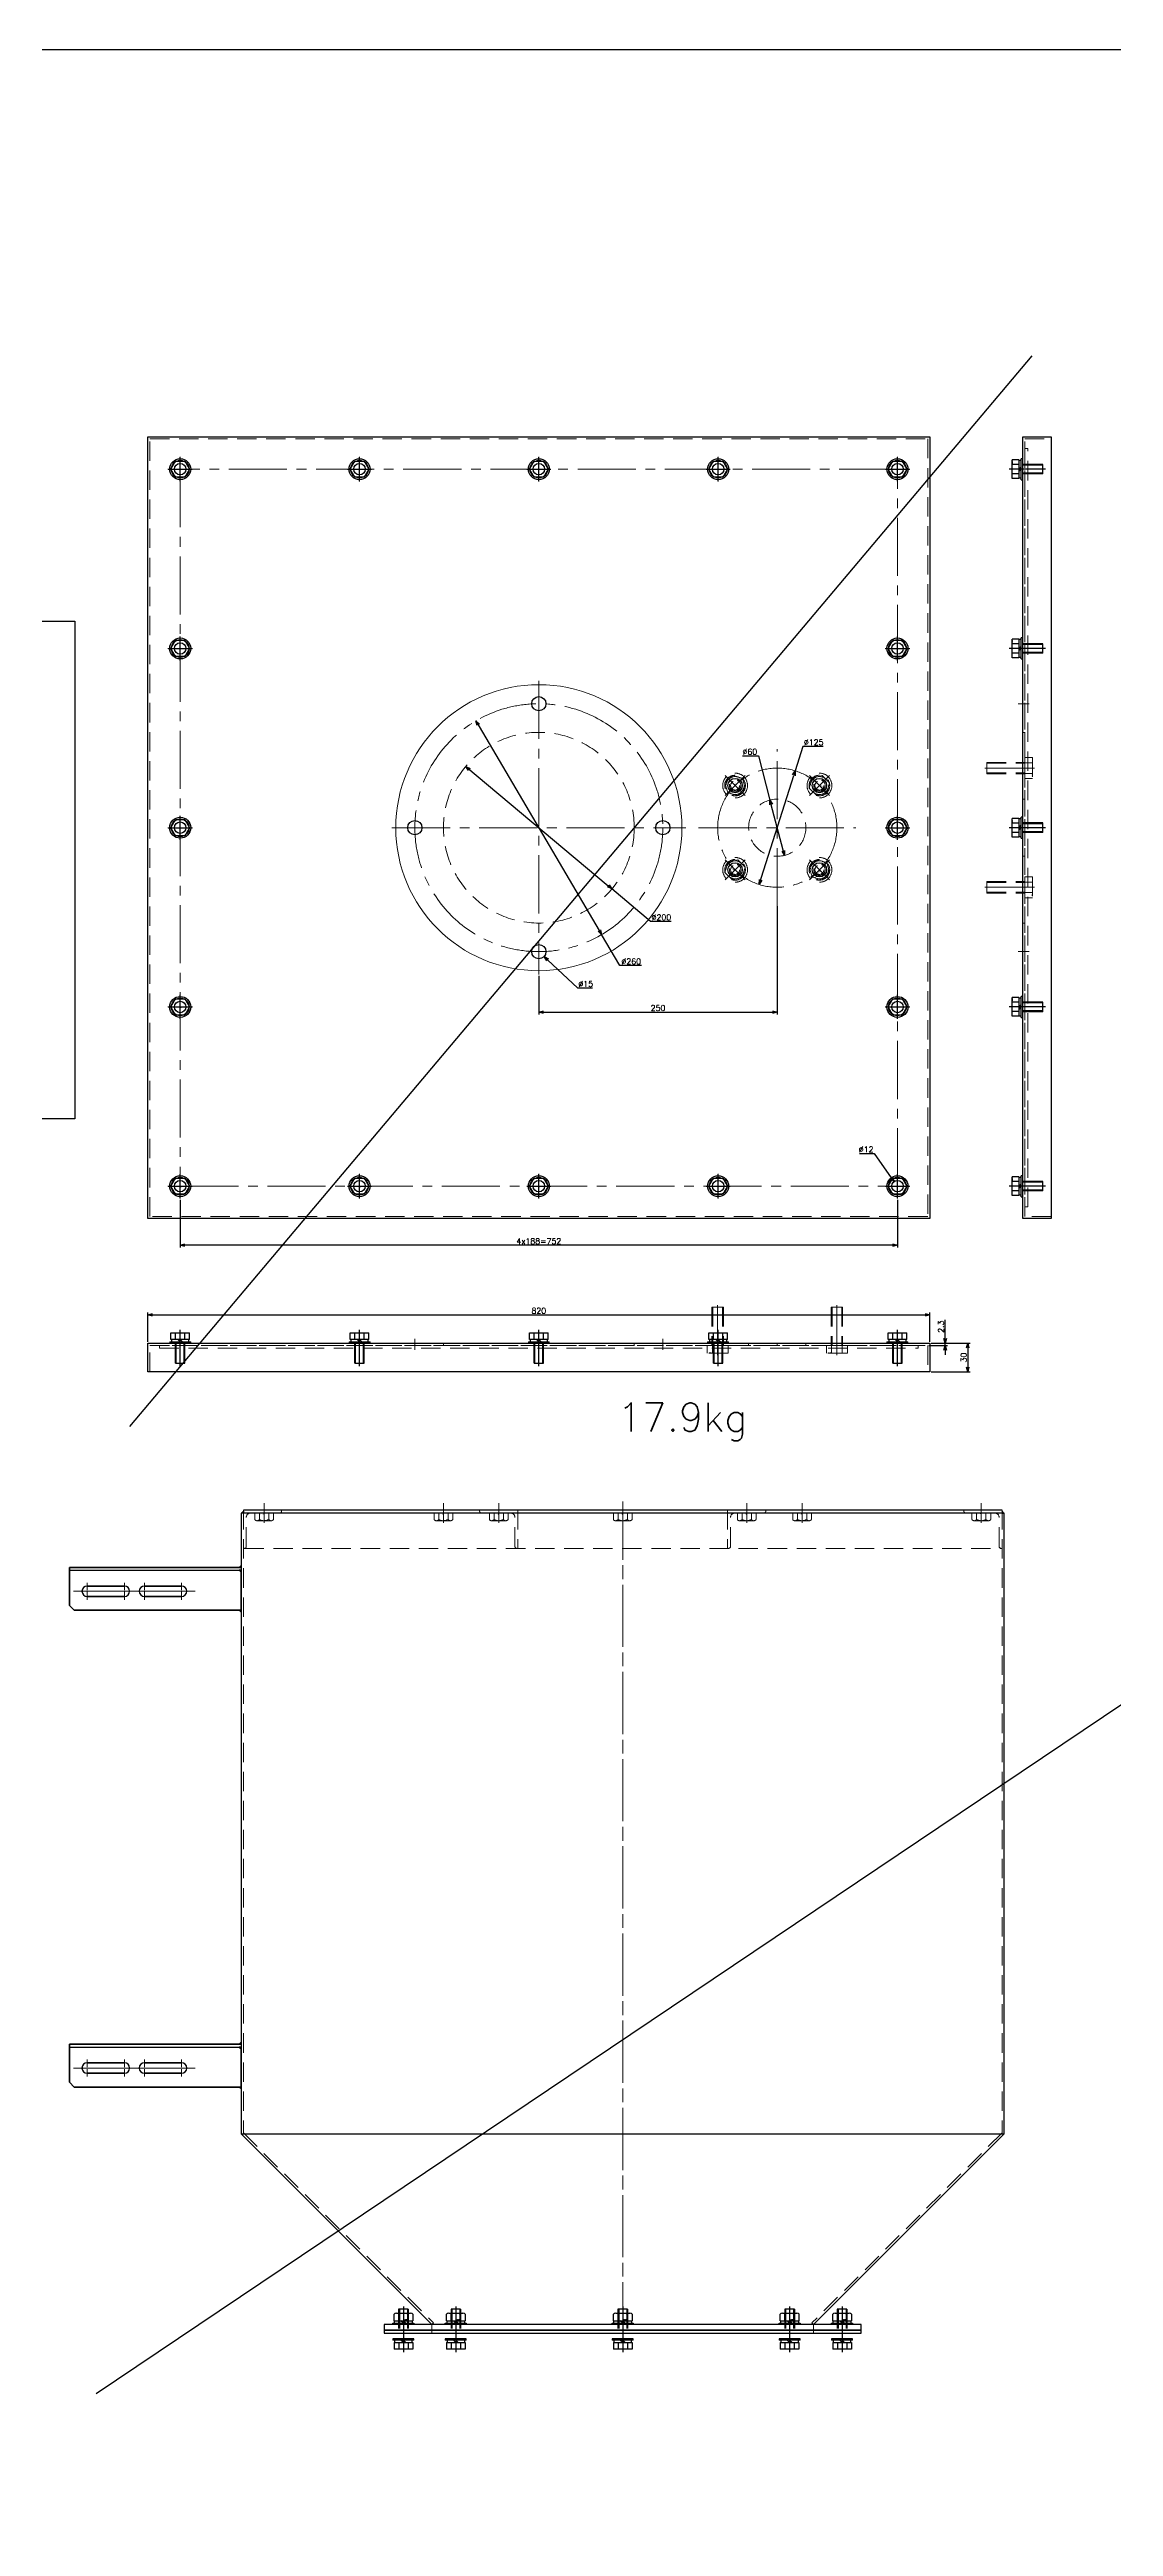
# Model space of a CAD drawing. Header units: millimetres. Extents: x 0 to 49006, y -7876 to 6995.
# Drawn here: x 10026 to 11141, y -3226 to -628 of the extents above; entities that cross this region are included whole.
import ezdxf

# ---------------------------------------------------------------- set-up
doc = ezdxf.new("R2010")
doc.units = ezdxf.units.MM
doc.header["$LTSCALE"] = 3.2
doc.header["$PDMODE"] = 99
doc.header["$PDSIZE"] = 1
doc.linetypes.add('CENTER2', pattern=[28.575, 19.05, -3.175, 3.175, -3.175])
doc.linetypes.add('HIDDEN', pattern=[9.525, 6.35, -3.175])
for name, color, linetype, lineweight in [('01_外形線', 7, 'Continuous', 25), ('04_HIDDEN', 2, 'HIDDEN', 13), ('04_中心線', 1, 'CENTER2', 9), ('05_CENTER', 4, 'CENTER2', 13), ('08_DIM', 3, 'Continuous', 13)]:
    doc.layers.add(name, color=color, linetype=linetype, lineweight=lineweight)
doc.layers.add('10_DRAFT', color=8, linetype='Continuous', lineweight=0, plot=False)
doc.styles.add('KANJI0', font='txt.shx', dxfattribs={"width": 0.9, "height": 30, "bigfont": 'bigfont'})
doc.styles.add('KSS_TXT', font='txt.shx', dxfattribs={"bigfont": 'extfont2.shx'})
doc.styles.add('KSS_TXT_L', font='txt.shx', dxfattribs={"height": 36, "bigfont": 'extfont2.shx'})
doc.dimstyles.new('KSS_DIM', dxfattribs={"dimscale": 12, "dimtxt": 3, "dimasz": 2.5, "dimexe": 1.25, "dimexo": 0.625, "dimtad": 1, "dimdsep": 46, "dimtxsty": 'KSS_TXT', "dimblk": 'OPEN30', "dimcen": 0, "dimazin": 2, "dimtfac": 0.75, "dimtmove": 0, "dimatfit": 3, "dimldrblk": 'OPEN30', "dimfxl": 1.25, "dimtolj": 1, "dimarcsym": 0})
doc.dimstyles.new('KSS_DIM$3', dxfattribs={"dimscale": 12, "dimtxt": 3, "dimasz": 2.5, "dimexe": 1.25, "dimexo": 0.625, "dimtad": 1, "dimtih": 1, "dimtoh": 1, "dimdsep": 46, "dimtxsty": 'KSS_TXT', "dimblk": 'OPEN30', "dimcen": 0, "dimazin": 2, "dimtfac": 0.75, "dimtofl": 0, "dimtmove": 0, "dimatfit": 3, "dimldrblk": 'OPEN30', "dimfxl": 1.25, "dimtolj": 1, "dimarcsym": 0})

# ---------------------------------------------------------------- blocks, each defined once
blk = doc.blocks.new('A$C32E92F6D_1_1')
at = {"color": 0}
for p, q in [((-11, 8), (11, 8)), ((-11, 0), (-11, 8)), ((-11, 0), (11, 0)), ((-5.5, 0), (-5.5, 8)), ((5.5, 0), (5.5, 8)), ((11, 0), (11, 8))]:
    blk.add_line(p, q, dxfattribs=at)
at = {"color": 0, "linetype": 'CENTER2'}
blk.add_line((0, -42.1), (0, 10.1), dxfattribs=at)
at = {"color": 0, "linetype": 'HIDDEN'}
for p, q in [((-6, -40), (-6, 0)), ((-5.1, -40), (-5.1, 0)), ((5.1, -40), (5.1, 0)), ((6, -40), (6, 0)), ((-6, -40), (6, -40))]:
    blk.add_line(p, q, dxfattribs=at)
at = {"layer": '10_DRAFT', "style": 'KSS_TXT_L'}
blk.add_text('BT-M12x40L', height=0.3, dxfattribs=at).set_placement((6.3, 7.7))
blk = doc.blocks.new('A$C1A6B02B1_1_1')
at = {"color": 0}
blk.add_lwpolyline([(-410, 2.3), (410, 2.3), (410, -27.7), (-410, -27.7)], close=True, dxfattribs=at)
at = {"layer": '04_HIDDEN'}
for p, q in [((-407.7, 0), (407.7, 0)), ((-407.7, -27.7), (-407.7, 0)), ((-100, 0), (-100, 2.3)), ((100, 0), (100, 2.3)), ((220, 0), (220, 2.3)), ((280, 0), (280, 2.3)), ((407.7, 0), (407.7, -27.7))]:
    blk.add_line(p, q, dxfattribs=at)
at = {"layer": '05_CENTER'}
for p, q in [((-376, 6.9), (-376, -4.5)), ((-188, 6.9), (-188, -4.5)), ((-130, 6.9), (-130, -4.5)), ((0, 6.9), (0, -4.5)), ((130, 6.9), (130, -4.5)), ((187.5, 6.9), (187.5, -4.5)), ((188, 6.9), (188, -4.5)), ((312.5, 6.9), (312.5, -4.5)), ((376, 6.9), (376, -4.5))]:
    blk.add_line(p, q, dxfattribs=at)
at = {"layer": '10_DRAFT'}
blk.add_line((250, 0), (250, 2.3), dxfattribs=at)
at = {"layer": '04_HIDDEN', "rotation": 180}
for p in [(187.5, 0), (312.5, 0)]:
    blk.add_blockref('A$C32E92F6D_1_1', p, dxfattribs=at)
blk = doc.blocks.new('A$C7AFA21F4_1_1_1_1')
at = {"color": 0}
for p, q in [((-11, 1.5), (11, 1.5)), ((-11, 1.5), (-11, 0)), ((-11, 0), (11, 0)), ((-9.8, 11), (9.8, 11)), ((-9.8, 4), (-9.8, 11)), ((9.8, 4), (-9.8, 4)), ((-9.2, 4), (-9.2, 1.5)), ((-4.9, 4), (-4.9, 11)), ((0, 1.5), (-2.5, 4)), ((0, 4), (2.5, 1.5)), ((4.9, 4), (4.9, 11)), ((9.2, 1.5), (9.2, 4)), ((9.8, 4), (9.8, 11)), ((11, 0), (11, 1.5))]:
    blk.add_line(p, q, dxfattribs=at)
at = {"color": 0, "linetype": 'HIDDEN'}
for p, q in [((-5, -21), (-5, 0)), ((-4.2, -21), (-4.2, 0)), ((4.2, -21), (4.2, 0)), ((5, -21), (5, 0)), ((-5, -21), (5, -21))]:
    blk.add_line(p, q, dxfattribs=at)
at = {"color": 0, "linetype": 'CENTER2'}
blk.add_line((0, -24), (0, 14), dxfattribs=at)
at = {"layer": '10_DRAFT', "style": 'KSS_TXT_L'}
blk.add_text('BT-M10x25L,SW,PW', height=0.3, dxfattribs=at).set_placement((5.1, 10.7))
blk = doc.blocks.new('A$C491655AE_1_1_2_1')
at = {"color": 0, "linetype": 'CENTER2'}
for p, q in [((-12.6, 0), (12.6, 0)), ((0, -12.6), (0, 12.6))]:
    blk.add_line(p, q, dxfattribs=at)
at = {"color": 0}
for p, q in [((-9.8, 0), (-4.9, 8.5)), ((-4.9, -8.5), (-9.8, 0)), ((-4.9, 8.5), (4.9, 8.5)), ((4.9, 8.5), (9.8, 0)), ((9.8, 0), (4.9, -8.5)), ((4.9, -8.5), (-4.9, -8.5))]:
    blk.add_line(p, q, dxfattribs=at)
for radius in [11, 9.25]:
    blk.add_circle((0, 0), radius, dxfattribs=at)
at = {"layer": '10_DRAFT', "style": 'KSS_TXT_L'}
blk.add_text('BT-M10', height=0.3, dxfattribs=at).set_placement((-0.7, -0.5))
blk = doc.blocks.new('12b_1_1_1_1')
at = {"color": 0, "linetype": 'CENTER2'}
for p, q in [((14.8, 0), (-14.8, 0)), ((0, -14.8), (0, 14.8))]:
    blk.add_line(p, q, dxfattribs=at)
at = {"color": 0}
for p, q in [((-5.5, 9.5), (-10.9, 0)), ((-10.9, 0), (-5.5, -9.5)), ((5.5, 9.5), (-5.5, 9.5)), ((11, 0), (5.5, 9.5)), ((5.5, -9.5), (11, 0)), ((-5.5, -9.5), (5.5, -9.5))]:
    blk.add_line(p, q, dxfattribs=at)
for radius in [13, 10.8, 9.48, 6, 4.75]:
    blk.add_circle((0, 0), radius, dxfattribs=at)
at = {"layer": '10_DRAFT', "linetype": 'CENTER2', "style": 'KANJI0', "width": 0.82}
blk.add_text('Ｍ１２', height=1.5, dxfattribs=at).set_placement((0.3, 0.1))
blk = doc.blocks.new('A$C02715695_1_1')
at = {"color": 0}
blk.add_lwpolyline([(-410, 410), (410, 410), (410, -410), (-410, -410)], close=True, dxfattribs=at)
for centre, radius in [((-376, 376), 6), ((-188, 376), 6), ((0, 376), 6), ((188, 376), 6), ((376, 376), 6), ((-376, 188), 6), ((376, 188), 6), ((0, 130), 7.5), ((205.8, 44.2), 7.5), ((294.2, 44.2), 7.5), ((-376, 0), 6), ((-130, 0), 7.5), ((130, 0), 7.5), ((376, 0), 6), ((205.8, -44.2), 7.5), ((294.2, -44.2), 7.5), ((0, -130), 7.5), ((-376, -188), 6), ((376, -188), 6), ((-376, -376), 6), ((-188, -376), 6), ((0, -376), 6), ((188, -376), 6), ((376, -376), 6)]:
    blk.add_circle(centre, radius, dxfattribs=at)
at = {"layer": '04_HIDDEN'}
blk.add_lwpolyline([(-407.7, 407.7), (407.7, 407.7), (407.7, -407.7), (-407.7, -407.7)], close=True, dxfattribs=at)
for centre, radius in [((0, 0), 100), ((250, 0), 30)]:
    blk.add_circle(centre, radius, dxfattribs=at)
at = {"layer": '05_CENTER'}
for p, q in [((-363, 376), (-389, 376)), ((-376, 363), (-376, 389)), ((-188, 363), (-188, 389)), ((0, 363), (0, 389)), ((188, 363), (188, 389)), ((389, 376), (363, 376)), ((376, 363), (376, 389)), ((-363, 188), (-389, 188)), ((389, 188), (363, 188)), ((0, 154), (0, -154)), ((250, -82.5), (250, 82.5)), ((198.4, 51.6), (213.2, 36.8)), ((301.6, 51.6), (286.8, 36.8)), ((-363, 0), (-389, 0)), ((-154, 0), (154, 0)), ((389, 0), (363, 0)), ((167.5, 0), (332.5, 0)), ((198.4, -51.6), (213.2, -36.8)), ((301.6, -51.6), (286.8, -36.8)), ((-363, -188), (-389, -188)), ((389, -188), (363, -188)), ((-376, -389), (-376, -363)), ((-188, -389), (-188, -363)), ((0, -389), (0, -363)), ((188, -389), (188, -363)), ((376, -389), (376, -363)), ((-363, -376), (-389, -376)), ((389, -376), (363, -376))]:
    blk.add_line(p, q, dxfattribs=at)
blk.add_lwpolyline([(-376, -376), (376, -376), (376, 376), (-376, 376)], close=True, dxfattribs=at)
for centre, radius in [((0, 0), 130), ((250, 0), 62.5)]:
    blk.add_circle(centre, radius, dxfattribs=at)
at = {"layer": '04_HIDDEN'}
for p, rotation in [((205.8, 44.2), 45), ((294.2, 44.2), 315), ((205.8, -44.2), 135), ((294.2, -44.2), 224.9999999999999)]:
    blk.add_blockref('12b_1_1_1_1', p, dxfattribs=dict(at, rotation=rotation))
blk = doc.blocks.new('_Open30')
at = {"color": 0, "linetype": 'ByBlock', "lineweight": -2}
for p, q in [((-1, 0.27), (0, 0)), ((0, 0), (-1, -0.27)), ((0, 0), (-1, 0))]:
    blk.add_line(p, q, dxfattribs=at)
blk = doc.blocks.new('*D1390')
at = {"layer": '08_DIM', "color": 0, "lineweight": -2, "transparency": 16777216}
for p, q in [((10950, -1984.6), (10990.9, -1984.6)), ((10988.4, -1989.6), (10988.4, -2009.6)), ((10950, -2014.6), (10990.9, -2014.6))]:
    blk.add_line(p, q, dxfattribs=at)
at = {"layer": 'Defpoints', "color": 0, "transparency": 16777216}
for p in [(10948.7, -1984.6), (10948.7, -2014.6), (10988.4, -2014.6)]:
    blk.add_point(p, dxfattribs=at)
at = {"layer": '08_DIM', "color": 0, "lineweight": -2, "transparency": 16777216, "xscale": 5, "yscale": 5, "zscale": 5}
for p, rotation in [((10988.4, -1984.6), 90), ((10988.4, -2014.6), 270)]:
    blk.add_blockref('_Open30', p, dxfattribs=dict(at, rotation=rotation))
at = {"layer": '08_DIM', "color": 0, "transparency": 16777216, "insert": (10984.2, -1999.6), "char_height": 6, "attachment_point": 5, "rotation": 90, "style": 'KSS_TXT'}
blk.add_mtext('\\A1;30', dxfattribs=at)
blk = doc.blocks.new('*D1391')
at = {"layer": '08_DIM', "color": 0, "lineweight": -2, "transparency": 16777216}
for p, q in [((10964.7, -1979.6), (10964.7, -1960.1)), ((10947.7, -1986.9), (10967.2, -1986.9)), ((10950, -1984.6), (10967.2, -1984.6)), ((10964.7, -1986.9), (10964.7, -1984.6)), ((10964.7, -1991.9), (10964.7, -1996.9))]:
    blk.add_line(p, q, dxfattribs=at)
at = {"layer": 'Defpoints', "color": 0, "transparency": 16777216}
for p in [(10946.4, -1986.9), (10948.7, -1984.6), (10964.7, -1984.6)]:
    blk.add_point(p, dxfattribs=at)
at = {"layer": '08_DIM', "color": 0, "lineweight": -2, "transparency": 16777216, "xscale": 5, "yscale": 5, "zscale": 5}
for p, rotation in [((10964.7, -1984.6), 270), ((10964.7, -1986.9), 90)]:
    blk.add_blockref('_Open30', p, dxfattribs=dict(at, rotation=rotation))
at = {"layer": '08_DIM', "color": 0, "transparency": 16777216, "insert": (10960.4, -1967.3), "char_height": 6, "attachment_point": 5, "rotation": 90, "style": 'KSS_TXT'}
blk.add_mtext('\\A1;2.3', dxfattribs=at)
blk = doc.blocks.new('*D1392')
at = {"layer": '08_DIM', "color": 0, "lineweight": -2, "transparency": 16777216}
for p, q in [((10162.7, -1834.2), (10162.7, -1884.3)), ((10914.7, -1834.2), (10914.7, -1884.3)), ((10909.7, -1881.8), (10167.7, -1881.8))]:
    blk.add_line(p, q, dxfattribs=at)
at = {"layer": 'Defpoints', "color": 0, "transparency": 16777216}
for p in [(10162.7, -1833), (10914.7, -1833), (10162.7, -1881.8)]:
    blk.add_point(p, dxfattribs=at)
at = {"layer": '08_DIM', "color": 0, "lineweight": -2, "transparency": 16777216, "xscale": 5, "yscale": 5, "zscale": 5, "rotation": 180}
blk.add_blockref('_Open30', (10162.7, -1881.8), dxfattribs=at)
at = {"layer": '08_DIM', "color": 0, "lineweight": -2, "transparency": 16777216, "xscale": 5, "yscale": 5, "zscale": 5}
blk.add_blockref('_Open30', (10914.7, -1881.8), dxfattribs=at)
at = {"layer": '08_DIM', "color": 0, "transparency": 16777216, "insert": (10538.7, -1877.6), "char_height": 6, "attachment_point": 5, "style": 'KSS_TXT'}
blk.add_mtext('\\A1;4x188=752', dxfattribs=at)
blk = doc.blocks.new('*D1393')
at = {"layer": '08_DIM', "color": 0, "lineweight": -2, "transparency": 16777216}
for p, q in [((10128.7, -1983.3), (10128.7, -1952.4)), ((10133.7, -1954.9), (10943.7, -1954.9)), ((10948.7, -1983.3), (10948.7, -1952.4))]:
    blk.add_line(p, q, dxfattribs=at)
at = {"layer": 'Defpoints', "color": 0, "transparency": 16777216}
for p in [(10948.7, -1954.9), (10128.7, -1984.6), (10948.7, -1984.6)]:
    blk.add_point(p, dxfattribs=at)
at = {"layer": '08_DIM', "color": 0, "lineweight": -2, "transparency": 16777216, "xscale": 5, "yscale": 5, "zscale": 5, "rotation": 180}
blk.add_blockref('_Open30', (10128.7, -1954.9), dxfattribs=at)
at = {"layer": '08_DIM', "color": 0, "lineweight": -2, "transparency": 16777216, "xscale": 5, "yscale": 5, "zscale": 5}
blk.add_blockref('_Open30', (10948.7, -1954.9), dxfattribs=at)
at = {"layer": '08_DIM', "color": 0, "transparency": 16777216, "insert": (10538.7, -1950.6), "char_height": 6, "attachment_point": 5, "style": 'KSS_TXT'}
blk.add_mtext('\\A1;820', dxfattribs=at)
blk = doc.blocks.new('*D1394')
at = {"layer": '08_DIM', "color": 0, "lineweight": -2, "transparency": 16777216}
for p, q in [((10579.7, -1612.1), (10547.9, -1582.5)), ((10594.9, -1612.1), (10579.7, -1612.1))]:
    blk.add_line(p, q, dxfattribs=at)
at = {"layer": 'Defpoints', "color": 0, "transparency": 16777216}
for p in [(10533.2, -1568.8), (10544.2, -1579)]:
    blk.add_point(p, dxfattribs=at)
at = {"layer": '08_DIM', "color": 0, "lineweight": -2, "transparency": 16777216, "xscale": 5, "yscale": 5, "zscale": 5, "rotation": 137.0205095012683}
blk.add_blockref('_Open30', (10544.2, -1579), dxfattribs=at)
at = {"layer": '08_DIM', "color": 0, "transparency": 16777216, "insert": (10587.9, -1607.8), "char_height": 6, "attachment_point": 5, "style": 'KSS_TXT'}
blk.add_mtext('\\A1;%%C15', dxfattribs=at)
blk = doc.blocks.new('*D1395')
at = {"layer": '08_DIM', "color": 0, "lineweight": -2, "transparency": 16777216}
for p, q in [((10874.9, -1785.7), (10890.2, -1785.7)), ((10890.2, -1785.7), (10908.3, -1811))]:
    blk.add_line(p, q, dxfattribs=at)
at = {"layer": 'Defpoints', "color": 0, "transparency": 16777216}
for p in [(10911.2, -1815.1), (10918.2, -1824.8)]:
    blk.add_point(p, dxfattribs=at)
at = {"layer": '08_DIM', "color": 0, "lineweight": -2, "transparency": 16777216, "xscale": 5, "yscale": 5, "zscale": 5, "rotation": 305.6324748101285}
blk.add_blockref('_Open30', (10911.2, -1815.1), dxfattribs=at)
at = {"layer": '08_DIM', "color": 0, "transparency": 16777216, "insert": (10881.9, -1781.4), "char_height": 6, "attachment_point": 5, "style": 'KSS_TXT'}
blk.add_mtext('\\A1;%%C12', dxfattribs=at)
blk = doc.blocks.new('*D1396')
at = {"layer": '08_DIM', "color": 0, "lineweight": -2, "transparency": 16777216}
for p, q in [((10462.1, -1379.6), (10611.5, -1505)), ((10655.9, -1542.3), (10615.3, -1508.2)), ((10677.4, -1542.3), (10655.9, -1542.3))]:
    blk.add_line(p, q, dxfattribs=at)
at = {"layer": 'Defpoints', "color": 0, "transparency": 16777216}
for p in [(10462.1, -1379.6), (10615.3, -1508.2)]:
    blk.add_point(p, dxfattribs=at)
at = {"layer": '08_DIM', "color": 0, "lineweight": -2, "transparency": 16777216, "xscale": 5, "yscale": 5, "zscale": 5}
for p, rotation in [((10462.1, -1379.6), 139.9854902773546), ((10615.3, -1508.2), 319.9854902773546)]:
    blk.add_blockref('_Open30', p, dxfattribs=dict(at, rotation=rotation))
at = {"layer": '08_DIM', "color": 0, "transparency": 16777216, "insert": (10667.2, -1538), "char_height": 6, "attachment_point": 5, "style": 'KSS_TXT'}
blk.add_mtext('\\A1;%%C200', dxfattribs=at)
blk = doc.blocks.new('*D1397')
at = {"layer": '08_DIM', "color": 0, "lineweight": -2, "transparency": 16777216}
for p, q in [((10472.8, -1331.9), (10602.1, -1551.7)), ((10623.7, -1588.4), (10604.6, -1556)), ((10646.3, -1588.4), (10623.7, -1588.4))]:
    blk.add_line(p, q, dxfattribs=at)
at = {"layer": 'Defpoints', "color": 0, "transparency": 16777216}
for p in [(10472.8, -1331.9), (10604.6, -1556)]:
    blk.add_point(p, dxfattribs=at)
at = {"layer": '08_DIM', "color": 0, "lineweight": -2, "transparency": 16777216, "xscale": 5, "yscale": 5, "zscale": 5}
for p, rotation in [((10472.8, -1331.9), 120.4639750988339), ((10604.6, -1556), 300.4639750988339)]:
    blk.add_blockref('_Open30', p, dxfattribs=dict(at, rotation=rotation))
at = {"layer": '08_DIM', "color": 0, "transparency": 16777216, "insert": (10635.6, -1584.2), "char_height": 6, "attachment_point": 5, "style": 'KSS_TXT'}
blk.add_mtext('\\A1;%%C260', dxfattribs=at)
blk = doc.blocks.new('*D1498')
at = {"layer": '08_DIM', "color": 0, "lineweight": -2, "transparency": 16777216}
for p, q in [((10788.7, -1526.2), (10788.7, -1639.9)), ((10538.7, -1599.2), (10538.7, -1639.9)), ((10543.7, -1637.4), (10783.7, -1637.4))]:
    blk.add_line(p, q, dxfattribs=at)
at = {"layer": 'Defpoints', "color": 0, "transparency": 16777216}
for p in [(10788.7, -1524.9), (10538.7, -1597.9), (10788.7, -1637.4)]:
    blk.add_point(p, dxfattribs=at)
at = {"layer": '08_DIM', "color": 0, "lineweight": -2, "transparency": 16777216, "xscale": 5, "yscale": 5, "zscale": 5, "rotation": 180}
blk.add_blockref('_Open30', (10538.7, -1637.4), dxfattribs=at)
at = {"layer": '08_DIM', "color": 0, "lineweight": -2, "transparency": 16777216, "xscale": 5, "yscale": 5, "zscale": 5}
blk.add_blockref('_Open30', (10788.7, -1637.4), dxfattribs=at)
at = {"layer": '08_DIM', "color": 0, "transparency": 16777216, "insert": (10663.7, -1633.1), "char_height": 6, "attachment_point": 5, "style": 'KSS_TXT'}
blk.add_mtext('\\A1;250', dxfattribs=at)
blk = doc.blocks.new('*D1500')
at = {"layer": '08_DIM', "color": 0, "lineweight": -2, "transparency": 16777216}
for p, q in [((10815.7, -1358.7), (10807.6, -1384.3)), ((10836.9, -1358.7), (10815.7, -1358.7)), ((10769.9, -1503.5), (10806.1, -1389.1))]:
    blk.add_line(p, q, dxfattribs=at)
at = {"layer": 'Defpoints', "color": 0, "transparency": 16777216}
for p in [(10807.6, -1384.3), (10769.9, -1503.5)]:
    blk.add_point(p, dxfattribs=at)
at = {"layer": '08_DIM', "color": 0, "lineweight": -2, "transparency": 16777216, "xscale": 5, "yscale": 5, "zscale": 5}
for p, rotation in [((10807.6, -1384.3), 72.44786689771087), ((10769.9, -1503.5), 252.4478668977109)]:
    blk.add_blockref('_Open30', p, dxfattribs=dict(at, rotation=rotation))
at = {"layer": '08_DIM', "color": 0, "transparency": 16777216, "insert": (10826.9, -1354.4), "char_height": 6, "attachment_point": 5, "style": 'KSS_TXT'}
blk.add_mtext('\\A1;%%C125', dxfattribs=at)
blk = doc.blocks.new('*D1501')
at = {"layer": '08_DIM', "color": 0, "lineweight": -2, "transparency": 16777216}
for p, q in [((10752.3, -1368.5), (10768.9, -1368.5)), ((10768.9, -1368.5), (10781.1, -1414.9)), ((10796.4, -1472.9), (10782.4, -1419.8))]:
    blk.add_line(p, q, dxfattribs=at)
at = {"layer": 'Defpoints', "color": 0, "transparency": 16777216}
for p in [(10781.1, -1414.9), (10796.4, -1472.9)]:
    blk.add_point(p, dxfattribs=at)
at = {"layer": '08_DIM', "color": 0, "lineweight": -2, "transparency": 16777216, "xscale": 5, "yscale": 5, "zscale": 5}
for p, rotation in [((10781.1, -1414.9), 104.7422752883554), ((10796.4, -1472.9), 284.7422752883554)]:
    blk.add_blockref('_Open30', p, dxfattribs=dict(at, rotation=rotation))
at = {"layer": '08_DIM', "color": 0, "transparency": 16777216, "insert": (10760, -1364.3), "char_height": 6, "attachment_point": 5, "style": 'KSS_TXT'}
blk.add_mtext('\\A1;%%C60', dxfattribs=at)
blk = doc.blocks.new('A$C6803273A_1_1')
at = {"color": 0}
blk.add_lwpolyline([(-410, 2.3), (410, 2.3), (410, -27.7), (-410, -27.7)], close=True, dxfattribs=at)
at = {"layer": '04_HIDDEN'}
for p, q in [((-407.7, 0), (407.7, 0)), ((-407.7, -27.7), (-407.7, 0)), ((-100, 0), (-100, 2.3)), ((-30, 0), (-30, 2.3)), ((30, 0), (30, 2.3)), ((100, 0), (100, 2.3)), ((407.7, 0), (407.7, -27.7))]:
    blk.add_line(p, q, dxfattribs=at)
at = {"layer": '05_CENTER'}
for p, q in [((-376, 6.9), (-376, -4.5)), ((-188, 6.9), (-188, -4.5)), ((-130, 6.9), (-130, -4.5)), ((-62.5, 6.9), (-62.5, -4.5)), ((0, 6.9), (0, -4.5)), ((62.5, 6.9), (62.5, -4.5)), ((130, 6.9), (130, -4.5)), ((188, 6.9), (188, -4.5)), ((376, 6.9), (376, -4.5))]:
    blk.add_line(p, q, dxfattribs=at)
at = {"layer": '10_DRAFT'}
blk.add_line((0, 0), (0, 2.3), dxfattribs=at)
at = {"layer": '04_HIDDEN', "rotation": 180}
for p in [(-62.5, 0), (62.5, 0)]:
    blk.add_blockref('A$C32E92F6D_1_1', p, dxfattribs=at)
blk = doc.blocks.new('A$C1A3C2C0C_1_1_2_1')
at = {"color": 0}
for p, q in [((-11, 1.5), (11, 1.5)), ((-11, 1.5), (-11, 0)), ((-9.8, 11), (9.8, 11)), ((-9.8, 4), (-9.8, 11)), ((9.8, 4), (-9.8, 4)), ((-9.3, 4), (-9.3, 1.5)), ((-4.9, 4), (-4.9, 11)), ((0, 1.5), (-2.5, 4)), ((0, 4), (2.5, 1.5)), ((4.9, 4), (4.9, 11)), ((9.2, 1.5), (9.2, 4)), ((9.8, 4), (9.8, 11)), ((11, 0), (11, 1.5)), ((-11, 0), (11, 0))]:
    blk.add_line(p, q, dxfattribs=at)
at = {"color": 0, "linetype": 'CENTER2'}
blk.add_line((0, -34), (0, 14), dxfattribs=at)
at = {"color": 0, "linetype": 'HIDDEN'}
for p, q in [((-5, -31), (-5, 0)), ((-4.2, -31), (-4.2, 0)), ((4.2, -31), (4.2, 0)), ((5, -31), (5, 0)), ((-5, -31), (5, -31))]:
    blk.add_line(p, q, dxfattribs=at)
at = {"layer": '10_DRAFT', "style": 'KSS_TXT_L'}
blk.add_text('BT-M10x35L,SW,PW', height=0.3, dxfattribs=at).set_placement((5.1, 10.7))
blk = doc.blocks.new('M10Nza_1_1_2_1')
at = {"color": 0}
for p, q in [((-9.8, 4), (-9.8, 10.7)), ((-9.8, 4), (9.8, 4)), ((-9.2, 1.5), (-9.2, 4)), ((-7.3, 12), (7.4, 12)), ((-4.9, 4), (-4.9, 10.7)), ((0, 1.5), (-2.5, 4)), ((0, 4), (2.5, 1.5)), ((4.9, 10.7), (4.9, 4)), ((9.2, 4), (9.2, 1.5)), ((9.8, 10.7), (9.8, 4))]:
    blk.add_line(p, q, dxfattribs=at)
at = {"color": 0, "linetype": 'CENTER2'}
blk.add_line((0, 12), (0, 0), dxfattribs=at)
at = {"color": 0}
blk.add_lwpolyline([(-11, 1.5), (11, 1.5), (11, 0), (-11, 0)], close=True, dxfattribs=at)
for centre, radius, start, end in [((-7.3, 9.1), 2.94, 33.626, 146.374), ((0, 2.2), 9.8, 60, 120), ((7.4, 9.1), 2.94, 33.626, 146.374)]:
    blk.add_arc(centre, radius, start, end, dxfattribs=at)
at = {"layer": '10_DRAFT', "style": 'KSS_TXT'}
blk.add_text('M10', height=1.25, dxfattribs=at).set_placement((0.3, 4.1))
blk = doc.blocks.new('A$C45B13965_1_1')
at = {"color": 3}
blk.add_lwpolyline([(-250, -3), (250, -3), (250, 0), (-250, 0)], close=True, dxfattribs=at)
at = {"layer": '04_HIDDEN', "color": 3}
for p, q in [((-200, 0), (-200, -3)), ((200, 0), (200, -3))]:
    blk.add_line(p, q, dxfattribs=at)
at = {"layer": '05_CENTER'}
for p, q in [((-230, 5.2), (-230, -8.4)), ((230, 5.2), (230, -8.4))]:
    blk.add_line(p, q, dxfattribs=at)
at = {"layer": '10_DRAFT'}
blk.add_line((0, 0), (0, -3), dxfattribs=at)
blk = doc.blocks.new('M10Nu_1_1')
at = {"color": 0}
for p, q in [((-9.8, 0), (-9.8, 6.7)), ((-9.8, 0), (9.8, 0)), ((-7.4, 8), (7.4, 8)), ((-4.9, 0), (-4.9, 6.7)), ((4.9, 6.7), (4.9, 0)), ((9.8, 6.7), (9.8, 0))]:
    blk.add_line(p, q, dxfattribs=at)
at = {"color": 0, "linetype": 'CENTER2'}
blk.add_line((0, 8), (0, 0), dxfattribs=at)
at = {"color": 0}
for centre, radius, start, end in [((-7.4, 5.1), 2.94, 33.626, 146.374), ((0, -1.8), 9.8, 60, 120), ((7.4, 5.1), 2.94, 33.626, 146.374)]:
    blk.add_arc(centre, radius, start, end, dxfattribs=at)
at = {"layer": '10_DRAFT', "style": 'KANJI0', "width": 0.82}
blk.add_text('Ｍ１０', height=1.25, dxfattribs=at).set_placement((0.3, 0.1))
blk = doc.blocks.new('A$C6D2F3CDD_1_1')
at = {"color": 0}
for p, q in [((0, 0), (0, -40)), ((0, 0), (40, 0)), ((40, -1), (40, 0)), ((3, -38), (3, -7.5)), ((7.5, -3), (38, -3)), ((1, -40), (0, -40))]:
    blk.add_line(p, q, dxfattribs=at)
for centre, radius, start, end in [((7.5, -7.5), 4.5, 90, 180), ((38, -1), 2, 270, 0), ((1, -38), 2, 270, 0)]:
    blk.add_arc(centre, radius, start, end, dxfattribs=at)
blk = doc.blocks.new('A$C68035A4A_1_1')
at = {"color": 0}
for p, q in [((397.7, 860), (-397.7, 860)), ((-400, 857), (-400, 206)), ((400, 857), (-400, 857)), ((400, 206), (400, 857)), ((-580, 760), (-580, 800)), ((-580, 800), (-400, 800)), ((-580, 797), (-400, 797)), ((-561.5, 780.5), (-522.5, 780.5)), ((-501.5, 780.5), (-462.5, 780.5)), ((-575, 755), (-580, 760)), ((-400, 755), (-575, 755)), ((-522.5, 769.5), (-561.5, 769.5)), ((-462.5, 769.5), (-501.5, 769.5)), ((-580, 300), (-400, 300)), ((-580, 260), (-580, 300)), ((-580, 297), (-400, 297)), ((-575, 255), (-580, 260)), ((-561.5, 280.5), (-522.5, 280.5)), ((-522.5, 269.5), (-561.5, 269.5)), ((-501.5, 280.5), (-462.5, 280.5)), ((-462.5, 269.5), (-501.5, 269.5)), ((-400, 255), (-575, 255)), ((-400, 206), (400, 206)), ((-400, 206), (-200, 6)), ((400, 206), (200, 6))]:
    blk.add_line(p, q, dxfattribs=at)
at = {"color": 3}
for points in [[(-397.7, 857), (-399.7, 857), (-397.7, 859), (-397.7, 859)], [(397.7, 857), (399.7, 857), (397.7, 859), (397.7, 859)], [(-400, 800), (-402, 800), (-400, 802), (-400, 802)], [(-400, 797), (-402, 797), (-400, 795), (-400, 795)], [(-400, 755), (-402, 755), (-400, 753), (-400, 753)], [(-400, 300), (-402, 300), (-400, 302), (-400, 302)], [(-400, 297), (-402, 297), (-400, 295), (-400, 295)]]:
    blk.add_lwpolyline(points, close=True, dxfattribs=at)
at = {"color": 0}
blk.add_lwpolyline([(-250, 0), (250, 0), (250, 6), (-250, 6)], close=True, dxfattribs=at)
blk.add_lwpolyline([(-250, 0), (250, 0), (250, 6), (-250, 6)], close=True, dxfattribs=at)
for centre, start, end in [((-561.5, 775), 90, 270), ((-522.5, 775), 270, 90), ((-501.5, 775), 90, 270), ((-462.5, 775), 270, 90), ((-561.5, 275), 90, 270), ((-522.5, 275), 270, 90), ((-501.5, 275), 90, 270), ((-462.5, 275), 270, 90)]:
    blk.add_arc(centre, 5.5, start, end, dxfattribs=at)
at = {"layer": '04_HIDDEN'}
for p, q in [((-397.7, 860), (-397.7, 207)), ((397.7, 860), (397.7, 207)), ((-396.7, 820), (396.7, 820)), ((-397.7, 207), (-198.4, 7.6)), ((397.7, 207), (198.4, 7.6)), ((-200, 6), (-198.4, 7.6)), ((-200, 6), (-200, 0)), ((-200, 0), (-200, 6)), ((200, 6), (198.4, 7.6)), ((200, 6), (200, 0)), ((200, 0), (200, 6))]:
    blk.add_line(p, q, dxfattribs=at)
at = {"layer": '05_CENTER'}
for p, q in [((-376, 846.7), (-376, 867.3)), ((-188, 846.7), (-188, 867.3)), ((-130, 846.7), (-130, 867.3)), ((130, 846.7), (130, 867.3)), ((188, 846.7), (188, 867.3)), ((376, 846.7), (376, 867.3)), ((-448.3, 775), (-575.7, 775)), ((-448.3, 275), (-575.7, 275)), ((-230, 13.5), (-230, -7.7)), ((-175, 13.5), (-175, -7.7)), ((175, 13.5), (175, -7.7)), ((230, 13.5), (230, -7.7))]:
    blk.add_line(p, q, dxfattribs=at)
blk.add_lwpolyline([(0, 869), (0, -10.6)], close=True, dxfattribs=at)
at = {"layer": '04_HIDDEN'}
for p in [(-397.7, 860), (110, 860)]:
    blk.add_blockref('A$C6D2F3CDD_1_1', p, dxfattribs=at)
at = {"layer": '04_HIDDEN', "xscale": -1}
for p in [(-110, 860), (397.7, 860)]:
    blk.add_blockref('A$C6D2F3CDD_1_1', p, dxfattribs=at)
at = {"layer": '04_HIDDEN', "rotation": 180}
for p in [(-376, 857), (-188, 857), (0, 857), (188, 857), (376, 857)]:
    blk.add_blockref('M10Nu_1_1', p, dxfattribs=at)
at = {"layer": '04_HIDDEN', "color": 9, "rotation": 180}
for p in [(-130, 857), (130, 857)]:
    blk.add_blockref('M10Nu_1_1', p, dxfattribs=at)
blk = doc.blocks.new('*U1584')
at = {"layer": '04_中心線', "color": 0, "linetype": 'CENTER2', "transparency": 16777216}
for p, q in [((-9, 0), (-1.1, 0)), ((0, 1.1), (0, 9)), ((1.1, 0), (9, 0)), ((0, -9), (0, -1.1))]:
    blk.add_line(p, q, dxfattribs=at)
at = {"layer": '04_中心線', "color": 0, "linetype": 'Continuous', "transparency": 16777216}
for p, q in [((-0.55, 0), (0.55, 0)), ((0, -0.55), (0, 0.55))]:
    blk.add_line(p, q, dxfattribs=at)
blk = doc.blocks.new('*U1585')
at = {"layer": '04_中心線', "color": 0, "linetype": 'CENTER2', "transparency": 16777216}
for p, q in [((-9, 0), (-1.1, 0)), ((0, 1.1), (0, 9)), ((1.1, 0), (9, 0)), ((0, -9), (0, -1.1))]:
    blk.add_line(p, q, dxfattribs=at)
at = {"layer": '04_中心線', "color": 0, "linetype": 'Continuous', "transparency": 16777216}
for p, q in [((-0.55, 0), (0.55, 0)), ((0, -0.55), (0, 0.55))]:
    blk.add_line(p, q, dxfattribs=at)
blk = doc.blocks.new('*U1587')
at = {"layer": '04_中心線', "color": 0, "linetype": 'CENTER2', "transparency": 16777216}
for p, q in [((-9, 0), (-1.1, 0)), ((0, 1.1), (0, 9)), ((1.1, 0), (9, 0)), ((0, -9), (0, -1.1))]:
    blk.add_line(p, q, dxfattribs=at)
at = {"layer": '04_中心線', "color": 0, "linetype": 'Continuous', "transparency": 16777216}
for p, q in [((-0.55, 0), (0.55, 0)), ((0, -0.55), (0, 0.55))]:
    blk.add_line(p, q, dxfattribs=at)
blk = doc.blocks.new('*U1586')
at = {"layer": '04_中心線', "color": 0, "linetype": 'CENTER2', "transparency": 16777216}
for p, q in [((-9, 0), (-1.1, 0)), ((0, 1.1), (0, 9)), ((1.1, 0), (9, 0)), ((0, -9), (0, -1.1))]:
    blk.add_line(p, q, dxfattribs=at)
at = {"layer": '04_中心線', "color": 0, "linetype": 'Continuous', "transparency": 16777216}
for p, q in [((-0.55, 0), (0.55, 0)), ((0, -0.55), (0, 0.55))]:
    blk.add_line(p, q, dxfattribs=at)
blk = doc.blocks.new('*U1591')
at = {"layer": '04_中心線', "color": 0, "linetype": 'CENTER2', "transparency": 16777216}
for p, q in [((-9, 0), (-1.1, 0)), ((0, 1.1), (0, 9)), ((1.1, 0), (9, 0)), ((0, -9), (0, -1.1))]:
    blk.add_line(p, q, dxfattribs=at)
at = {"layer": '04_中心線', "color": 0, "linetype": 'Continuous', "transparency": 16777216}
for p, q in [((-0.55, 0), (0.55, 0)), ((0, -0.55), (0, 0.55))]:
    blk.add_line(p, q, dxfattribs=at)
blk = doc.blocks.new('*U1588')
at = {"layer": '04_中心線', "color": 0, "linetype": 'CENTER2', "transparency": 16777216}
for p, q in [((-9, 0), (-1.1, 0)), ((0, 1.1), (0, 9)), ((1.1, 0), (9, 0)), ((0, -9), (0, -1.1))]:
    blk.add_line(p, q, dxfattribs=at)
at = {"layer": '04_中心線', "color": 0, "linetype": 'Continuous', "transparency": 16777216}
for p, q in [((-0.55, 0), (0.55, 0)), ((0, -0.55), (0, 0.55))]:
    blk.add_line(p, q, dxfattribs=at)
blk = doc.blocks.new('*U1590')
at = {"layer": '04_中心線', "color": 0, "linetype": 'CENTER2', "transparency": 16777216}
for p, q in [((-9, 0), (-1.1, 0)), ((0, 1.1), (0, 9)), ((1.1, 0), (9, 0)), ((0, -9), (0, -1.1))]:
    blk.add_line(p, q, dxfattribs=at)
at = {"layer": '04_中心線', "color": 0, "linetype": 'Continuous', "transparency": 16777216}
for p, q in [((-0.55, 0), (0.55, 0)), ((0, -0.55), (0, 0.55))]:
    blk.add_line(p, q, dxfattribs=at)
blk = doc.blocks.new('*U1589')
at = {"layer": '04_中心線', "color": 0, "linetype": 'CENTER2', "transparency": 16777216}
for p, q in [((-9, 0), (-1.1, 0)), ((0, 1.1), (0, 9)), ((1.1, 0), (9, 0)), ((0, -9), (0, -1.1))]:
    blk.add_line(p, q, dxfattribs=at)
at = {"layer": '04_中心線', "color": 0, "linetype": 'Continuous', "transparency": 16777216}
for p, q in [((-0.55, 0), (0.55, 0)), ((0, -0.55), (0, 0.55))]:
    blk.add_line(p, q, dxfattribs=at)

msp = doc.modelspace()

# ---------------------------------------------------------------- hatches: boundary and pattern name
h = msp.add_hatch(color=3)
h.dxf.hatch_style = 1
h.paths.add_polyline_path([(10226.67, -2264.731), (10224.67, -2264.731), (10226.67, -2266.731)])
h.paths.add_polyline_path([(10226.67, -2222.731), (10224.67, -2222.731), (10226.67, -2224.731)])
h.paths.add_polyline_path([(10226.67, -2217.731), (10224.67, -2219.731), (10226.67, -2219.731)])

# ---------------------------------------------------------------- linework, layer by layer
at = {"color": 3}
for p, q in [((11055.586, -948.989), (10109.387, -2071.983)), ((13194.633, -989.142), (10074.744, -3086.443))]:
    msp.add_line(p, q, dxfattribs=at)
for points in [[(9237.241, -627.828), (16824.146, -627.828), (16824.146, -7876.008), (9237.241, -7876.008)], [(9384.345, -1227.203), (10052.17, -1227.203), (10052.17, -1749.411), (9384.345, -1749.411)]]:
    msp.add_lwpolyline(points, close=True, dxfattribs=at)
for points in [[(10224.67, -2219.731), (10226.67, -2219.731), (10226.67, -2217.731), (10224.67, -2219.731)], [(10224.67, -2222.731), (10226.67, -2222.731), (10226.67, -2224.731), (10224.67, -2222.731)], [(10224.67, -2264.731), (10226.67, -2264.731), (10226.67, -2266.731), (10224.67, -2264.731)], [(10224.67, -2719.731), (10226.67, -2719.731), (10226.67, -2717.731), (10224.67, -2719.731)], [(10224.67, -2722.731), (10226.67, -2722.731), (10226.67, -2724.731), (10224.67, -2722.731)], [(10224.67, -2764.731), (10226.67, -2764.731), (10226.67, -2766.731), (10224.67, -2764.731)]]:
    msp.add_lwpolyline(points)
for points in [[(10065.17, -2250.231), (10104.17, -2250.231, 1), (10104.17, -2239.231), (10065.17, -2239.231, 1)], [(10125.17, -2250.231), (10164.17, -2250.231, 1), (10164.17, -2239.231), (10125.17, -2239.231, 1)], [(10065.17, -2750.231), (10104.17, -2750.231, 1), (10104.17, -2739.231), (10065.17, -2739.231, 1)], [(10125.17, -2750.231), (10164.17, -2750.231, 1), (10164.17, -2739.231), (10125.17, -2739.231, 1)]]:
    msp.add_lwpolyline(points, format="xyb", close=True)
at = {"layer": '01_外形線'}
for p, q in [((10046.67, -2222.731), (10226.67, -2222.731)), ((10046.67, -2722.731), (10226.67, -2722.731))]:
    msp.add_line(p, q, dxfattribs=at)
for points in [[(10226.67, -2219.731), (10046.67, -2219.731), (10046.67, -2259.731), (10051.67, -2264.731), (10226.67, -2264.731), (10226.67, -2222.731)], [(10226.67, -2719.731), (10046.67, -2719.731), (10046.67, -2759.731), (10051.67, -2764.731), (10226.67, -2764.731), (10226.67, -2722.731)]]:
    msp.add_lwpolyline(points, dxfattribs=at)
at = {"layer": '04_HIDDEN', "color": 3}
for points in [[(11051.328, -1841.634), (11051.328, -1046.234), (11048.328, -1046.234), (11048.328, -1841.634)], [(10141.023, -1989.881), (10936.423, -1989.881), (10936.423, -1986.881), (10141.023, -1986.881)]]:
    msp.add_lwpolyline(points, close=True, dxfattribs=at)
at = {"layer": '04_中心線'}
for p, q in [((10065.17, -2244.731), (10164.17, -2244.731)), ((10065.17, -2744.731), (10164.17, -2744.731))]:
    msp.add_line(p, q, dxfattribs=at)
at = {"layer": '10_DRAFT'}
msp.add_circle((10538.723, -1443.934), 150, dxfattribs=at)

# ---------------------------------------------------------------- block references
for name, p in [('A$C02715695_1_1', (10538.723, -1443.934)), ('A$C491655AE_1_1_2_1', (10162.723, -1067.934)), ('A$C491655AE_1_1_2_1', (10350.723, -1067.934)), ('A$C491655AE_1_1_2_1', (10538.723, -1067.934)), ('A$C491655AE_1_1_2_1', (10726.723, -1067.934)), ('A$C491655AE_1_1_2_1', (10914.723, -1067.934)), ('A$C491655AE_1_1_2_1', (10162.723, -1255.934)), ('A$C491655AE_1_1_2_1', (10914.723, -1255.934)), ('A$C491655AE_1_1_2_1', (10162.723, -1443.934)), ('A$C491655AE_1_1_2_1', (10914.723, -1443.934)), ('A$C491655AE_1_1_2_1', (10162.723, -1631.934)), ('A$C491655AE_1_1_2_1', (10914.723, -1631.934)), ('A$C491655AE_1_1_2_1', (10162.723, -1819.934)), ('A$C491655AE_1_1_2_1', (10350.723, -1819.934)), ('A$C491655AE_1_1_2_1', (10538.723, -1819.934)), ('A$C491655AE_1_1_2_1', (10726.723, -1819.934)), ('A$C491655AE_1_1_2_1', (10914.723, -1819.934)), ('A$C1A6B02B1_1_1', (10538.723, -1986.881)), ('A$C7AFA21F4_1_1_1_1', (10162.723, -1984.581)), ('A$C7AFA21F4_1_1_1_1', (10350.723, -1984.581)), ('A$C7AFA21F4_1_1_1_1', (10538.723, -1984.581)), ('A$C7AFA21F4_1_1_1_1', (10726.723, -1984.581)), ('A$C7AFA21F4_1_1_1_1', (10914.723, -1984.581)), ('A$C68035A4A_1_1', (10626.67, -3019.731)), ('M10Nza_1_1_2_1', (10396.67, -3013.731)), ('M10Nza_1_1_2_1', (10451.67, -3013.731)), ('M10Nza_1_1_2_1', (10626.67, -3013.731)), ('M10Nza_1_1_2_1', (10801.67, -3013.731)), ('M10Nza_1_1_2_1', (10856.67, -3013.731)), ('A$C45B13965_1_1', (10626.67, -3019.731))]:
    msp.add_blockref(name, p)
for name, p, rotation in [('A$C6803273A_1_1', (11048.328, -1443.934), 90), ('A$C7AFA21F4_1_1_1_1', (11046.028, -1067.934), 90), ('A$C7AFA21F4_1_1_1_1', (11046.028, -1255.934), 90), ('A$C7AFA21F4_1_1_1_1', (11046.028, -1443.934), 90), ('A$C7AFA21F4_1_1_1_1', (11046.028, -1631.934), 90), ('A$C7AFA21F4_1_1_1_1', (11046.028, -1819.934), 90), ('A$C1A3C2C0C_1_1_2_1', (10396.67, -3028.731), 180), ('A$C1A3C2C0C_1_1_2_1', (10451.67, -3028.731), 180), ('A$C1A3C2C0C_1_1_2_1', (10626.67, -3028.731), 180), ('A$C1A3C2C0C_1_1_2_1', (10801.67, -3028.731), 180), ('A$C1A3C2C0C_1_1_2_1', (10856.67, -3028.731), 180)]:
    msp.add_blockref(name, p, dxfattribs=dict(rotation=rotation))
at = {"layer": '04_中心線', "linetype": 'CENTER2'}
for name, p in [('*U1586', (10065.17, -2244.731)), ('*U1587', (10104.17, -2244.731)), ('*U1585', (10125.17, -2244.731)), ('*U1584', (10164.17, -2244.731)), ('*U1589', (10065.17, -2744.731)), ('*U1590', (10104.17, -2744.731)), ('*U1588', (10125.17, -2744.731)), ('*U1591', (10164.17, -2744.731))]:
    msp.add_blockref(name, p, dxfattribs=at)

# ---------------------------------------------------------------- texts
at = {"color": 1, "style": 'KSS_TXT'}
msp.add_text('17.9kg', height=30, dxfattribs=at).set_placement((10621.274, -2077.104))

# ---------------------------------------------------------------- dimensions: what is measured, and where the dimension line sits
at = {"layer": '08_DIM'}
for p1, p2, override, picture, middle in [((10472.814, -1331.88), (10604.633, -1555.987), {"dimscale": 2, "dimpost": '%%C<>', "dimtix": 1, "dimatfit": 2}, '*D1397', (10635.606, -1588.421)), ((10769.875, -1503.524), (10807.571, -1384.344), {"dimscale": 2, "dimpost": '%%C<>', "dimtix": 1, "dimatfit": 2}, '*D1500', (10826.933, -1358.699)), ((10796.357, -1472.946), (10781.089, -1414.921), {"dimscale": 2, "dimpost": '%%C<>', "dimtix": 1, "dimatfit": 2}, '*D1501', (10759.983, -1368.52)), ((10462.135, -1379.636), (10615.311, -1508.232), {"dimscale": 2, "dimpost": '%%C<>', "dimtix": 1, "dimatfit": 2}, '*D1396', (10667.228, -1542.268)), ((10533.236, -1568.821), (10544.21, -1579.047), {"dimscale": 2, "dimpost": '%%C<>'}, '*D1394', (10587.932, -1612.101)), ((10918.219, -1824.81), (10911.228, -1815.057), {"dimscale": 2, "dimpost": '%%C<>'}, '*D1395', (10881.927, -1785.689))]:
    dim = msp.add_diameter_dim_2p(p1=p1, p2=p2, dimstyle='KSS_DIM$3', override=override, dxfattribs=at)
    dim.commit()
    dim.dimension.update_dxf_attribs({"geometry": picture, "text_midpoint": middle, "dimtype": 163})
for base, p1, p2, picture, middle in [((10788.723, -1637.391), (10538.723, -1597.934), (10788.723, -1524.934), '*D1498', (10663.723, -1633.137)), ((10948.723, -1954.887), (10128.723, -1984.581), (10948.723, -1984.581), '*D1393', (10538.723, -1950.637))]:
    dim = msp.add_linear_dim(base=base, p1=p1, p2=p2, dimstyle='KSS_DIM', override={"dimscale": 2}, dxfattribs=at)
    dim.commit()
    dim.dimension.update_dxf_attribs({"geometry": picture, "text_midpoint": middle})
dim = msp.add_linear_dim(base=(10162.723, -1881.828), p1=(10914.723, -1832.969), p2=(10162.723, -1832.969), text='4x188=<>', dimstyle='KSS_DIM', override={"dimscale": 2}, dxfattribs=at)
dim.commit()
dim.dimension.update_dxf_attribs({"geometry": '*D1392', "text_midpoint": (10538.723, -1877.573)})
for base, p1, p2, picture, middle in [((10964.678, -1984.581), (10946.423, -1986.881), (10948.723, -1984.581), '*D1391', (10960.428, -1967.331)), ((10988.402, -2014.581), (10948.723, -1984.581), (10948.723, -2014.581), '*D1390', (10984.152, -1999.581))]:
    dim = msp.add_linear_dim(base=base, p1=p1, p2=p2, angle=90, dimstyle='KSS_DIM', override={"dimscale": 2}, dxfattribs=at)
    dim.commit()
    dim.dimension.update_dxf_attribs({"geometry": picture, "text_midpoint": middle})

doc.saveas('drawing.dxf')
